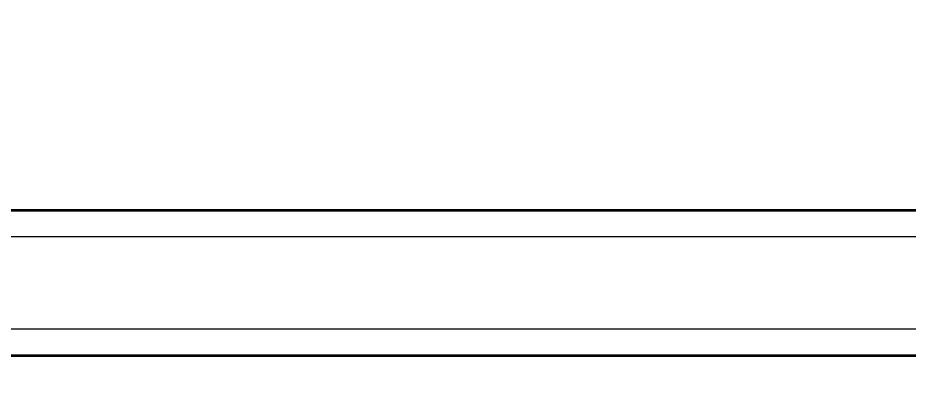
# Model space of a CAD drawing. Extents: x 2303022 to 2899168, y 17226141 to 18257813.
# Drawn here: x 2385590 to 2435829, y 18043528 to 18064805 of the extents above; entities that cross this region are included whole.
import ezdxf

# ---------------------------------------------------------------- set-up
doc = ezdxf.new("R2010")
doc.units = 0
doc.header["$LTSCALE"] = 1000
doc.header["$MEASUREMENT"] = 0
doc.layers.add('3T_WOOD', color=21, linetype='Continuous')
doc.layers.add('TK', color=4, linetype='Continuous')

# ---------------------------------------------------------------- blocks, each defined once
blk = doc.blocks.new('GeYuanFrame_05228810', base_point=(20.09, 4.53))
at = {"layer": 'TK'}
blk.add_lwpolyline([(20.09, 4.53), (20.09, 598.53), (1071.09, 598.53), (1071.09, 4.53)], close=True, dxfattribs=at)
at = {"layer": 'TK', "const_width": 1}
blk.add_lwpolyline([(45.09, 588.53), (1061.09, 588.53), (1061.09, 14.53), (45.09, 14.53)], close=True, dxfattribs=at)
blk = doc.blocks.new('GeYuanFrame_35215621', base_point=(20.09, 4.53))
at = {"layer": 'TK'}
blk.add_lwpolyline([(20.09, 4.53), (20.09, 598.53), (1071.09, 598.53), (1071.09, 4.53)], close=True, dxfattribs=at)
at = {"layer": 'TK', "const_width": 1}
blk.add_lwpolyline([(45.09, 588.53), (1061.09, 588.53), (1061.09, 14.53), (45.09, 14.53)], close=True, dxfattribs=at)

msp = doc.modelspace()

# ---------------------------------------------------------------- block references
at = {"layer": '3T_WOOD', "xscale": 150, "yscale": 150, "zscale": 150}
for name, p in [('GeYuanFrame_35215621', (2372197.2, 18052448.8)), ('GeYuanFrame_05228810', (2372197.2, 17958159.9))]:
    msp.add_blockref(name, p, dxfattribs=at)

doc.saveas('drawing.dxf')
